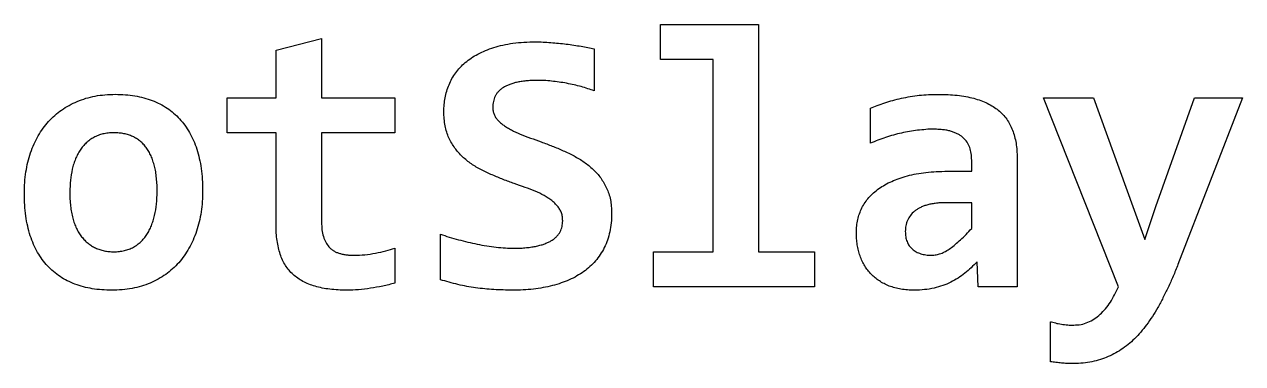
# Model space of a CAD drawing. Extents: x 0 to 260, y 0 to 99.
# Drawn here: x 114.02 to 130.05, y 24.51 to 28.97 of the extents above; entities that cross this region are included whole.
import ezdxf

# ---------------------------------------------------------------- set-up
doc = ezdxf.new("R2010")
doc.units = 0
doc.layers.get('0').update_dxf_attribs({"linetype": 'CONTINUOUS'})

msp = doc.modelspace()

# ---------------------------------------------------------------- linework, layer by layer
at = {"color": 7}
for points in [[(122.390323, 28.971843), (123.678729, 28.971843), (123.678729, 25.980914), (124.414961, 25.980914), (124.414961, 25.520751), (122.298294, 25.520751), (122.298294, 25.980914), (123.08054, 25.980914), (123.08054, 28.511706), (122.390323, 28.511706)], [(114.020718, 26.893224)], [(125.617091, 26.177235)], [(115.265988, 25.984539)]]:
    msp.add_lwpolyline(points, close=True, dxfattribs=at)
for points in [[(117.328729, 26.335403), (117.328729, 27.545422), (116.684526, 27.545422), (116.684526, 28.005558), (117.328729, 28.005558), (117.328729, 28.631086), (117.926917, 28.787826), (117.926917, 28.005558), (118.893222, 28.005558), (118.893222, 27.545422), (117.926917, 27.545422), (117.926917, 26.368449)], [(121.516047, 28.649131), (121.516047, 28.097263)], [(128.416784, 25.5212), (127.42891, 28.006035), (128.08893, 28.006035), (128.608031, 26.57456), (128.76333, 26.142468), (128.91072, 26.577443), (129.416161, 28.006035), (130.051736, 28.006035), (129.200468, 25.813168)], [(120.18594, 27.833526), (120.18594, 27.833712)], [(125.151192, 27.407336), (125.151192, 27.867499)], [(125.880952, 27.589131), (125.880954, 27.588496)], [(126.166386, 27.0393), (126.485611, 27.039274), (126.485611, 27.185218)], [(127.083803, 27.21247), (127.083802, 25.520671), (126.570453, 25.520671), (126.556073, 25.847802)], [(126.485613, 26.288677), (126.485613, 26.625148), (126.139066, 26.625148)], [(119.491408, 25.612773), (119.491408, 26.21089)], [(118.893221, 26.026925), (118.893221, 25.566762)], [(118.497785, 25.941544), (118.497784, 25.94202)], [(127.520939, 24.534596), (127.520939, 25.060614)], [(127.789836, 25.01537), (127.827942, 25.01537)]]:
    msp.add_lwpolyline(points, dxfattribs=at)
for points in [[(120.314637, 28.699931), (120.358339, 28.709456), (120.402548, 28.716864), (120.446928, 28.72295)], [(120.446928, 28.72295), (120.494691, 28.7293), (120.542652, 28.734327), (120.590724, 28.737237)], [(120.590724, 28.737237), (120.642643, 28.740412), (120.694692, 28.740941), (120.746742, 28.741471)], [(120.746742, 28.741471), (120.779105, 28.74155), (120.811467, 28.74155), (120.843804, 28.738825)], [(120.843804, 28.738825), (120.877624, 28.738825), (120.911415, 28.735385), (120.945179, 28.733004)], [(120.945179, 28.733004), (120.979488, 28.730358), (121.01377, 28.727712), (121.047993, 28.724273)], [(121.047993, 28.724273), (121.081836, 28.720833), (121.115622, 28.717129), (121.149369, 28.712896)], [(121.149369, 28.712896), (121.182497, 28.708662), (121.215587, 28.704164), (121.248588, 28.699137)], [(119.898349, 28.528825), (119.926863, 28.547875), (119.956496, 28.565205), (119.986784, 28.581318)], [(119.986784, 28.581318), (120.018893, 28.598252), (120.051738, 28.614047), (120.085283, 28.628044)], [(120.085283, 28.628044), (120.121042, 28.64286), (120.157596, 28.655931), (120.194568, 28.667572)], [(120.194568, 28.667572), (120.234127, 28.680008), (120.274164, 28.690856), (120.314637, 28.699931)], [(121.248588, 28.699137), (121.280523, 28.694375), (121.312374, 28.688818), (121.344211, 28.683262)], [(121.344211, 28.683262), (121.374229, 28.677971), (121.404234, 28.672679), (121.434083, 28.666858)], [(121.434083, 28.666858), (121.461493, 28.661302), (121.48877, 28.655216), (121.516047, 28.649131)], [(119.693441, 28.3347), (119.711491, 28.359306), (119.730878, 28.382881), (119.751678, 28.405159)], [(119.751678, 28.405159), (119.773088, 28.428177), (119.795994, 28.449635), (119.819981, 28.469876)], [(119.819981, 28.469876), (119.844981, 28.491042), (119.871157, 28.510675), (119.898349, 28.528825)], [(119.605726, 28.178675), (119.61718, 28.206218), (119.629975, 28.233206), (119.644551, 28.259215)], [(119.644551, 28.259215), (119.659216, 28.285408), (119.675681, 28.310517), (119.693441, 28.3347)], [(120.618045, 28.227756), (120.596643, 28.22511), (120.575272, 28.223258), (120.554056, 28.219818)], [(120.688505, 28.232783), (120.664983, 28.232783), (120.641495, 28.229872), (120.618045, 28.227756)], [(120.764716, 28.235693), (120.739301, 28.235693), (120.713885, 28.235508), (120.688505, 28.232783)], [(120.857464, 28.233047), (120.826586, 28.235693), (120.795651, 28.235693), (120.764716, 28.235693)], [(120.954526, 28.22511), (120.922229, 28.228549), (120.889878, 28.23146), (120.857464, 28.233047)], [(121.054464, 28.212939), (121.02125, 28.217701), (120.987917, 28.22167), (120.954526, 28.22511)], [(119.554677, 28.006855), (119.560331, 28.036144), (119.567097, 28.065248), (119.575529, 28.09385)], [(119.575529, 28.09385), (119.584017, 28.122637), (119.59419, 28.150947), (119.605726, 28.178675)], [(120.254962, 28.087368), (120.246437, 28.078107), (120.238325, 28.068318), (120.231237, 28.057893)], [(120.282283, 28.113985), (120.272557, 28.105783), (120.263551, 28.096787), (120.254962, 28.087368)], [(120.315356, 28.137797), (120.303865, 28.130389), (120.292665, 28.122716), (120.282283, 28.113985)], [(120.353462, 28.159493), (120.340413, 28.152878), (120.327718, 28.145735), (120.315356, 28.137797)], [(120.395881, 28.178278), (120.381488, 28.172722), (120.367277, 28.166637), (120.353462, 28.159493)], [(120.443334, 28.194683), (120.427303, 28.18992), (120.411485, 28.184364), (120.395881, 28.178278)], [(120.495819, 28.208441), (120.478185, 28.204472), (120.460636, 28.199974), (120.443334, 28.194683)], [(120.554056, 28.219818), (120.534522, 28.216643), (120.515121, 28.212674), (120.495819, 28.208441)], [(121.153683, 28.196535), (121.120713, 28.20262), (121.087647, 28.208176), (121.054464, 28.212939)], [(121.251464, 28.176426), (121.219034, 28.183835), (121.186405, 28.190449), (121.153683, 28.196535)], [(121.344931, 28.152614), (121.313929, 28.161081), (121.282789, 28.169018), (121.251464, 28.176426)], [(121.434083, 28.126023), (121.404622, 28.135548), (121.374841, 28.14428), (121.344931, 28.152614)], [(121.516047, 28.097263), (121.488818, 28.107053), (121.46159, 28.116842), (121.434083, 28.126023)], [(114.506027, 27.845221), (114.537598, 27.867181), (114.57018, 27.887687), (114.603807, 27.906313)], [(114.603807, 27.906313), (114.638506, 27.925628), (114.674318, 27.942799), (114.710935, 27.958092)], [(114.710935, 27.958092), (114.748518, 27.973703), (114.786949, 27.987435), (114.825971, 27.999076)], [(114.825971, 27.999076), (114.865924, 28.010982), (114.906496, 28.020772), (114.947478, 28.028551)], [(114.947478, 28.028551), (114.990272, 28.036488), (115.033512, 28.042309), (115.076894, 28.045749)], [(115.076894, 28.045749), (115.122086, 28.049453), (115.167433, 28.050511), (115.212781, 28.05157)], [(115.212781, 28.05157), (115.256919, 28.05157), (115.301056, 28.048924), (115.345073, 28.046542)], [(115.345073, 28.046542), (115.386969, 28.043632), (115.428755, 28.038605), (115.470175, 28.031461)], [(115.470175, 28.031461), (115.509855, 28.024582), (115.549199, 28.015851), (115.588087, 28.005532)], [(115.588087, 28.005532), (115.625296, 27.995478), (115.662087, 27.983836), (115.69809, 27.970316)], [(115.69809, 27.970316), (115.732904, 27.957087), (115.766983, 27.941926), (115.800185, 27.925019)], [(115.800185, 27.925019), (115.832846, 27.908351), (115.86466, 27.890041), (115.89509, 27.869642)], [(119.537424, 27.825668), (119.538217, 27.856386), (119.538985, 27.887131), (119.541736, 27.91769)], [(119.541736, 27.91769), (119.544422, 27.947588), (119.548986, 27.977327), (119.554677, 28.006855)], [(120.189536, 27.957246), (120.184371, 27.93211), (120.183001, 27.906181), (120.181628, 27.880993)], [(120.213261, 28.026275), (120.202657, 28.004315), (120.194407, 27.981058), (120.189536, 27.957246)], [(120.231237, 28.057893), (120.224419, 28.047839), (120.218548, 28.037256), (120.213261, 28.026275)], [(125.151192, 27.867499), (125.181722, 27.880463), (125.212252, 27.893693), (125.243221, 27.905599)], [(125.243221, 27.905599), (125.275673, 27.918034), (125.308607, 27.929411), (125.341721, 27.940101)], [(125.341721, 27.940101), (125.376724, 27.951478), (125.411926, 27.962061), (125.447411, 27.971745)], [(125.447411, 27.971745), (125.484542, 27.981799), (125.521981, 27.990795), (125.559571, 27.999076)], [(125.559571, 27.999076), (125.598461, 28.007543), (125.637511, 28.01548), (125.676764, 28.022095)], [(125.676764, 28.022095), (125.716366, 28.028709), (125.756173, 28.034266), (125.796114, 28.038499)], [(125.796114, 28.038499), (125.836511, 28.042732), (125.877045, 28.045907), (125.917621, 28.047759)], [(125.917621, 28.047759), (125.958814, 28.050405), (126.00005, 28.050405), (126.041285, 28.051464)], [(126.041285, 28.051464), (126.085397, 28.051517), (126.129508, 28.048818), (126.173577, 28.047759)], [(126.173577, 28.047759), (126.214397, 28.045114), (126.25518, 28.042997), (126.295803, 28.038499)], [(126.295803, 28.038499), (126.333609, 28.034266), (126.371276, 28.028974), (126.408682, 28.022095)], [(126.408682, 28.022095), (126.443227, 28.015745), (126.477548, 28.008072), (126.511496, 27.999076)], [(126.511496, 27.999076), (126.543296, 27.990609), (126.574769, 27.98082), (126.605682, 27.969602)], [(126.605682, 27.969602), (126.634543, 27.959018), (126.662917, 27.947112), (126.690521, 27.933645)], [(126.690521, 27.933645), (126.716945, 27.92068), (126.742664, 27.90634), (126.767452, 27.890491)], [(114.334191, 27.694223), (114.359805, 27.722507), (114.386786, 27.749574), (114.415435, 27.774736)], [(114.415435, 27.774736), (114.444179, 27.799871), (114.474603, 27.82334), (114.506027, 27.845221)], [(115.89509, 27.869642), (115.92492, 27.849534), (115.953419, 27.827679), (115.980648, 27.804237)], [(115.980648, 27.804237), (116.008157, 27.780425), (116.034369, 27.755368), (116.059016, 27.728725)], [(119.541736, 27.727878), (119.539056, 27.760396), (119.538239, 27.793019), (119.537424, 27.825668)], [(120.181628, 27.880993), (120.182448, 27.865647), (120.183268, 27.849401), (120.18594, 27.833526)], [(120.18594, 27.833712), (120.188454, 27.81863), (120.192639, 27.804025), (120.198164, 27.789844)], [(120.198164, 27.789844), (120.203744, 27.775556), (120.210697, 27.761745), (120.219013, 27.74886)], [(120.219013, 27.74886), (120.227623, 27.735631), (120.237693, 27.723195), (120.248491, 27.711474)], [(126.767452, 27.890491), (126.790894, 27.87541), (126.813503, 27.859244), (126.835035, 27.841623)], [(126.835035, 27.841623), (126.856049, 27.824425), (126.876035, 27.805957), (126.89471, 27.786245)], [(126.89471, 27.786245), (126.913107, 27.766931), (126.93023, 27.746187), (126.945758, 27.724412)], [(114.198304, 27.506581), (114.217677, 27.540474), (114.238661, 27.573467), (114.261575, 27.605059)], [(114.261575, 27.605059), (114.28408, 27.636094), (114.308444, 27.665781), (114.334191, 27.694223)], [(116.059016, 27.728725), (116.083893, 27.701843), (116.107173, 27.67348), (116.128757, 27.6439)], [(116.128757, 27.6439), (116.150942, 27.613472), (116.171332, 27.581749), (116.18987, 27.548993)], [(119.55396, 27.637999), (119.548303, 27.667738), (119.544221, 27.697769), (119.541736, 27.727878)], [(119.574809, 27.554603), (119.566094, 27.581908), (119.559321, 27.609821), (119.55396, 27.637999)], [(120.248491, 27.711474), (120.259794, 27.699303), (120.271899, 27.687926), (120.28444, 27.676972)], [(120.28444, 27.676972), (120.297836, 27.665331), (120.311728, 27.654218), (120.32614, 27.6439)], [(120.32614, 27.6439), (120.341478, 27.632787), (120.357403, 27.622733), (120.373593, 27.61297)], [(120.373593, 27.61297), (120.390801, 27.602651), (120.408309, 27.592861), (120.426078, 27.583495)], [(120.426078, 27.583495), (120.46444, 27.563387), (120.504023, 27.545633), (120.54399, 27.528859)], [(125.880954, 27.588496), (125.844928, 27.58585), (125.808969, 27.583204), (125.773107, 27.579235)], [(125.988798, 27.592835), (125.952828, 27.592835), (125.916856, 27.592835), (125.880952, 27.589131)], [(126.054943, 27.590189), (126.032935, 27.590189), (126.010866, 27.592835), (125.988798, 27.592835)], [(126.115337, 27.584368), (126.09525, 27.587014), (126.075123, 27.588866), (126.054943, 27.590189)], [(126.170698, 27.575637), (126.152405, 27.579341), (126.133888, 27.581987), (126.115337, 27.584368)], [(126.945758, 27.724412), (126.961448, 27.702452), (126.975506, 27.679274), (126.988177, 27.655409)], [(126.988177, 27.655409), (127.00116, 27.631067), (127.012686, 27.60572), (127.022688, 27.579897)], [(114.143662, 27.399451), (114.160207, 27.435963), (114.178405, 27.471735), (114.198304, 27.506581)], [(114.877019, 27.451362), (114.860618, 27.439191), (114.845224, 27.425698), (114.830286, 27.411833)], [(114.929504, 27.484435), (114.91129, 27.474646), (114.893638, 27.463533), (114.877019, 27.451362)], [(114.987022, 27.511052), (114.9673, 27.503379), (114.94811, 27.494648), (114.929504, 27.484435)], [(115.050292, 27.530367), (115.028795, 27.52534), (115.007619, 27.51899), (114.987022, 27.511052)], [(115.119314, 27.541744), (115.096105, 27.539098), (115.07302, 27.535658), (115.050292, 27.530367)], [(115.194083, 27.545448), (115.169117, 27.545422), (115.144144, 27.545422), (115.119314, 27.541744)], [(115.262381, 27.542538), (115.23969, 27.545183), (115.216885, 27.545183), (115.194083, 27.545448)], [(115.32637, 27.533277), (115.305203, 27.537511), (115.283845, 27.540686), (115.262381, 27.542538)], [(115.386045, 27.518196), (115.36649, 27.524546), (115.346517, 27.529308), (115.32637, 27.533277)], [(115.441406, 27.4965), (115.423412, 27.504702), (115.404921, 27.512111), (115.386045, 27.518196)], [(115.492454, 27.469195), (115.47601, 27.479249), (115.458942, 27.48851), (115.441406, 27.4965)], [(115.539187, 27.436122), (115.524365, 27.448028), (115.508714, 27.459141), (115.492454, 27.469195)], [(115.581607, 27.396567), (115.568362, 27.41059), (115.5542, 27.423925), (115.539187, 27.436122)], [(116.18987, 27.548993), (116.208986, 27.515206), (116.226133, 27.480334), (116.241636, 27.444748)], [(116.241636, 27.444748), (116.257821, 27.407574), (116.272217, 27.369659), (116.284775, 27.331136)], [(119.604287, 27.479117), (119.592971, 27.503723), (119.583025, 27.528859), (119.574809, 27.554603)], [(119.640955, 27.409373), (119.627591, 27.431862), (119.615291, 27.455252), (119.604287, 27.479117)], [(120.54399, 27.528859), (120.58768, 27.510602), (120.631829, 27.493404), (120.676282, 27.47708)], [(120.676282, 27.47708), (120.723606, 27.459617), (120.771273, 27.443292), (120.818639, 27.426042)], [(120.818639, 27.426042), (120.867319, 27.408315), (120.91568, 27.389714), (120.963873, 27.370691)], [(125.352506, 27.484938), (125.284382, 27.461919), (125.217787, 27.434641), (125.151192, 27.407336)], [(125.56029, 27.542458), (125.490173, 27.526583), (125.420576, 27.507904), (125.352506, 27.484938)], [(125.666699, 27.564154), (125.631042, 27.558069), (125.5956, 27.55066), (125.56029, 27.542458)], [(125.773107, 27.579235), (125.737503, 27.575267), (125.701995, 27.570239), (125.666699, 27.564154)], [(126.220307, 27.562672), (126.203988, 27.567699), (126.187437, 27.572197), (126.170698, 27.575637)], [(126.264884, 27.546797), (126.250221, 27.552618), (126.235363, 27.55791), (126.220307, 27.562672)], [(126.305866, 27.528012), (126.292634, 27.535156), (126.278847, 27.541241), (126.264884, 27.546797)], [(126.341814, 27.505787), (126.330231, 27.513724), (126.318293, 27.521397), (126.305866, 27.528012)], [(126.373449, 27.481445), (126.363395, 27.490177), (126.352764, 27.498379), (126.341814, 27.505787)], [(126.424497, 27.423184), (126.410225, 27.44488), (126.392924, 27.464433), (126.373449, 27.481445)], [(126.459008, 27.353466), (126.450112, 27.377808), (126.438836, 27.401515), (126.424497, 27.423184)], [(127.022688, 27.579897), (127.033071, 27.553121), (127.04181, 27.525684), (127.04929, 27.497955)], [(127.04929, 27.497955), (127.057148, 27.468798), (127.063617, 27.439271), (127.068703, 27.409505)], [(114.061699, 27.16003), (114.071676, 27.201781), (114.083675, 27.243082), (114.097648, 27.283696)], [(114.097648, 27.283696), (114.111163, 27.32296), (114.126525, 27.361616), (114.143662, 27.399451)], [(114.74976, 27.316213), (114.737957, 27.298221), (114.7268, 27.279806), (114.716687, 27.260836)], [(114.787147, 27.367251), (114.773548, 27.351112), (114.761342, 27.333861), (114.74976, 27.316213)], [(114.830286, 27.411833), (114.815149, 27.397811), (114.800479, 27.383047), (114.787147, 27.367251)], [(115.619713, 27.350556), (115.607931, 27.366696), (115.595254, 27.382041), (115.581607, 27.396567)], [(115.653504, 27.298777), (115.643141, 27.316504), (115.631904, 27.33394), (115.619713, 27.350556)], [(115.682982, 27.241257), (115.674219, 27.260836), (115.66434, 27.28015), (115.653504, 27.298777)], [(116.284775, 27.331136), (116.297951, 27.290734), (116.309106, 27.249644), (116.318567, 27.208184)], [(119.682656, 27.345397), (119.66786, 27.366034), (119.653909, 27.387439), (119.640955, 27.409373)], [(119.729389, 27.285707), (119.712853, 27.304757), (119.697339, 27.324812), (119.682656, 27.345397)], [(119.781875, 27.23107), (119.763473, 27.248268), (119.74592, 27.266604), (119.729389, 27.285707)], [(120.963873, 27.370691), (121.012643, 27.351376), (121.06124, 27.331691), (121.109106, 27.310286)], [(121.109106, 27.310286), (121.157054, 27.288855), (121.204268, 27.265757), (121.250744, 27.241257)], [(126.47914, 27.273642), (126.475158, 27.300788), (126.468416, 27.32759), (126.459008, 27.353466)], [(126.485611, 27.185218), (126.484527, 27.214825), (126.483442, 27.244432), (126.47914, 27.273642)], [(127.068703, 27.409505), (127.074111, 27.377861), (127.077953, 27.345899), (127.080207, 27.313885)], [(127.080207, 27.313885), (127.082588, 27.28015), (127.083191, 27.246337), (127.083803, 27.21247)], [(114.036535, 27.029881), (114.043305, 27.07359), (114.051431, 27.117035), (114.061699, 27.16003)], [(114.664922, 27.136455), (114.657728, 27.113701), (114.651637, 27.090682), (114.646229, 27.067425)], [(114.688647, 27.201172), (114.679815, 27.180006), (114.671854, 27.158363), (114.664922, 27.136455)], [(114.716687, 27.260836), (114.706347, 27.241521), (114.697098, 27.221466), (114.688647, 27.201172)], [(115.707427, 27.177995), (115.700146, 27.199426), (115.692179, 27.220619), (115.682982, 27.241257)], [(115.728276, 27.108251), (115.722265, 27.131798), (115.71524, 27.155002), (115.707427, 27.177995)], [(115.744093, 27.032765), (115.739878, 27.058165), (115.734645, 27.083353), (115.728276, 27.108251)], [(116.318567, 27.208184), (116.32855, 27.164448), (116.336648, 27.120316), (116.343012, 27.075892)], [(119.839393, 27.181461), (119.819623, 27.197336), (119.800323, 27.213713), (119.781875, 27.23107)], [(119.899787, 27.136164), (119.879152, 27.150452), (119.859041, 27.165718), (119.839393, 27.181461)], [(119.964494, 27.094466), (119.942412, 27.10743), (119.920828, 27.12148), (119.899787, 27.136164)], [(121.250744, 27.241257), (121.273816, 27.229086), (121.296704, 27.21665), (121.319047, 27.203157)], [(121.319047, 27.203157), (121.34115, 27.189927), (121.362719, 27.175666), (121.383755, 27.160744)], [(121.383755, 27.160744), (121.404398, 27.146192), (121.424528, 27.130714), (121.444149, 27.114733)], [(121.444149, 27.114733), (121.4639, 27.098593), (121.483135, 27.081898), (121.501667, 27.064409)], [(114.020718, 26.893277), (114.023948, 26.938997), (114.029512, 26.984558), (114.036535, 27.029881)], [(114.646229, 27.067425), (114.634982, 27.019112), (114.626679, 26.970085), (114.621784, 26.920767)], [(115.754878, 26.950797), (115.751962, 26.978208), (115.748612, 27.005566), (115.744093, 27.032765)], [(115.762066, 26.863088), (115.760585, 26.892377), (115.757981, 26.921613), (115.754878, 26.950797)], [(116.343012, 27.075892), (116.349711, 27.02914), (116.354487, 26.982124), (116.357392, 26.934975)], [(120.032797, 27.05708), (120.009676, 27.068986), (119.986831, 27.081157), (119.964494, 27.094466)], [(120.175155, 26.990934), (120.127138, 27.011836), (120.079408, 27.033294), (120.032797, 27.05708)], [(120.319669, 26.931244), (120.271091, 26.95003), (120.22298, 26.970191), (120.175155, 26.990934)], [(121.501667, 27.064409), (121.519913, 27.047211), (121.537477, 27.02922), (121.554152, 27.010487)], [(121.554152, 27.010487), (121.570924, 26.991702), (121.586797, 26.971964), (121.601605, 26.951511)], [(121.601605, 26.951511), (121.616548, 26.930874), (121.630407, 26.909496), (121.643305, 26.887535)], [(125.43303, 26.906956), (125.465001, 26.921243), (125.497692, 26.934208), (125.53081, 26.94577)], [(125.53081, 26.94577), (125.56632, 26.958205), (125.602319, 26.969053), (125.638657, 26.978843)], [(125.638657, 26.978843), (125.677369, 26.989162), (125.716463, 26.998157), (125.75585, 27.005433)], [(125.75585, 27.005433), (125.798006, 27.013371), (125.840496, 27.019192), (125.883109, 27.024219)], [(125.883109, 27.024219), (125.928526, 27.029511), (125.974084, 27.033479), (126.019714, 27.035596)], [(126.019714, 27.035596), (126.068549, 27.038242), (126.117467, 27.038506), (126.166386, 27.0393)], [(114.015685, 26.749343), (114.016506, 26.797418), (114.017326, 26.845413), (114.020718, 26.893224)], [(114.621784, 26.920767), (114.616641, 26.868961), (114.61526, 26.816838), (114.613876, 26.764689)], [(115.764236, 26.769663), (115.763945, 26.800805), (115.763654, 26.831973), (115.762066, 26.863088)], [(116.357392, 26.934975), (116.360487, 26.884731), (116.361456, 26.834354), (116.362424, 26.78403)], [(116.362424, 26.78403), (116.361498, 26.736299), (116.360572, 26.688568), (116.357392, 26.640943)], [(120.464183, 26.878063), (120.415816, 26.895261), (120.367516, 26.912671), (120.319669, 26.931244)], [(120.605821, 26.827713), (120.558668, 26.844646), (120.511394, 26.861262), (120.464183, 26.878063)], [(120.738832, 26.776675), (120.695099, 26.795196), (120.650514, 26.811653), (120.605821, 26.827713)], [(121.643305, 26.887535), (121.656339, 26.86531), (121.668393, 26.842556), (121.679254, 26.81922)], [(121.679254, 26.81922), (121.69047, 26.795143), (121.700413, 26.770431), (121.708732, 26.745163)], [(125.19361, 26.755243), (125.216057, 26.775087), (125.239571, 26.793978), (125.26407, 26.811309)], [(125.26407, 26.811309), (125.289737, 26.829565), (125.31649, 26.846154), (125.343876, 26.861659)], [(125.343876, 26.861659), (125.372902, 26.878063), (125.402641, 26.893224), (125.43303, 26.906956)], [(114.020718, 26.595435), (114.017641, 26.646658), (114.016662, 26.697988), (114.015685, 26.749343)], [(114.613876, 26.764689), (114.614091, 26.73323), (114.614299, 26.701798), (114.616046, 26.670445)], [(114.616046, 26.670445), (114.61766, 26.640917), (114.620636, 26.611442), (114.623954, 26.582021)], [(115.755608, 26.608691), (115.761241, 26.662137), (115.762738, 26.715953), (115.764236, 26.769663)], [(116.357392, 26.640943), (116.354365, 26.595488), (116.349296, 26.550112), (116.342292, 26.505053)], [(120.856744, 26.719154), (120.818654, 26.740586), (120.779104, 26.759583), (120.738832, 26.776675)], [(120.90923, 26.687537), (120.892011, 26.698649), (120.874537, 26.709232), (120.856744, 26.719154)], [(120.956682, 26.654464), (120.941505, 26.66637), (120.925481, 26.677218), (120.90923, 26.687537)], [(120.998383, 26.617792), (120.985042, 26.630757), (120.971252, 26.642928), (120.956682, 26.654464)], [(121.708732, 26.745163), (121.717339, 26.718969), (121.724208, 26.692352), (121.729581, 26.665365)], [(121.729581, 26.665365), (121.735307, 26.636631), (121.739339, 26.607553), (121.741805, 26.57837)], [(125.040468, 26.556806), (125.05292, 26.581412), (125.066882, 26.605092), (125.082169, 26.627979)], [(125.082169, 26.627979), (125.097758, 26.651262), (125.114729, 26.673752), (125.133216, 26.694839)], [(125.133216, 26.694839), (125.151986, 26.71627), (125.17232, 26.736299), (125.19361, 26.755243)], [(126.070044, 26.622502), (126.048661, 26.622502), (126.027279, 26.619856), (126.006056, 26.617475)], [(126.139066, 26.625148), (126.116058, 26.625148), (126.09305, 26.625148), (126.070044, 26.622502)], [(114.035098, 26.45092), (114.028396, 26.498889), (114.023623, 26.547122), (114.020718, 26.595435)], [(114.623954, 26.582021), (114.627073, 26.554345), (114.630502, 26.526696), (114.635458, 26.499338)], [(114.635458, 26.499338), (114.640096, 26.473674), (114.646068, 26.448327), (114.652714, 26.423138)], [(115.729724, 26.458434), (115.741257, 26.50799), (115.750279, 26.558182), (115.755608, 26.608691)], [(116.342292, 26.505053), (116.33546, 26.461106), (116.326787, 26.41745), (116.316408, 26.374217)], [(121.034332, 26.579666), (121.023156, 26.59316), (121.010969, 26.605595), (120.998383, 26.617792)], [(121.06381, 26.537968), (121.055158, 26.552784), (121.045225, 26.566596), (121.034332, 26.579666)], [(121.085378, 26.491957), (121.079756, 26.508096), (121.072417, 26.523363), (121.06381, 26.537968)], [(121.097602, 26.440918), (121.095168, 26.458116), (121.091186, 26.475447), (121.085378, 26.491957)], [(121.746118, 26.484892), (121.745245, 26.443115), (121.744345, 26.401337), (121.740366, 26.359797)], [(121.741805, 26.57837), (121.744425, 26.547307), (121.745274, 26.516113), (121.746118, 26.484892)], [(124.985826, 26.402951), (124.991959, 26.429436), (124.999129, 26.455682), (125.008114, 26.48132)], [(125.008114, 26.48132), (125.017171, 26.507249), (125.028072, 26.532358), (125.040468, 26.556806)], [(125.732125, 26.513229), (125.712065, 26.496825), (125.693947, 26.477854), (125.678202, 26.457164)], [(125.765917, 26.537571), (125.754191, 26.530162), (125.74288, 26.52196), (125.732125, 26.513229)], [(125.804023, 26.559267), (125.790995, 26.552652), (125.778229, 26.545508), (125.765917, 26.537571)], [(125.847162, 26.578581), (125.832475, 26.57276), (125.818097, 26.56641), (125.804023, 26.559267)], [(125.894614, 26.594456), (125.878567, 26.589958), (125.862692, 26.584667), (125.847162, 26.578581)], [(125.947818, 26.607421), (125.929949, 26.603717), (125.91218, 26.599483), (125.894614, 26.594456)], [(126.006056, 26.617475), (125.986514, 26.614829), (125.967107, 26.61139), (125.947818, 26.607421)], [(114.059543, 26.316485), (114.049417, 26.360908), (114.041403, 26.405808), (114.035098, 26.45092)], [(114.094053, 26.192104), (114.080557, 26.232956), (114.069108, 26.274522), (114.059543, 26.316485)], [(114.652714, 26.423138), (114.658982, 26.399326), (114.665848, 26.375725), (114.674283, 26.352653)], [(114.674283, 26.352653), (114.682247, 26.330958), (114.691611, 26.309632), (114.701604, 26.288677)], [(115.659985, 26.26288), (115.670078, 26.282459), (115.678997, 26.302779), (115.687306, 26.323258)], [(115.687306, 26.323258), (115.696029, 26.344689), (115.704083, 26.366571), (115.711031, 26.38869)], [(115.711031, 26.38869), (115.718241, 26.411708), (115.724263, 26.434965), (115.729724, 26.458434)], [(116.316408, 26.374217), (116.306401, 26.332519), (116.29481, 26.291191), (116.281178, 26.250551)], [(117.332325, 26.226844), (117.330129, 26.262986), (117.329425, 26.299208), (117.328729, 26.335403)], [(117.926917, 26.368449), (117.928161, 26.334847), (117.929404, 26.301218), (117.933389, 26.267802)], [(121.067405, 26.242058), (121.079163, 26.263753), (121.088024, 26.287063), (121.09329, 26.311061)], [(121.09329, 26.311061), (121.098713, 26.335667), (121.100317, 26.361173), (121.101918, 26.386044)], [(121.101918, 26.386044), (121.101044, 26.404036), (121.100198, 26.422583), (121.097602, 26.440918)], [(121.740366, 26.359797), (121.736611, 26.320692), (121.730103, 26.281798), (121.721673, 26.243328)], [(124.967133, 26.23539), (124.967768, 26.264018), (124.968429, 26.29262), (124.971446, 26.320983)], [(124.971446, 26.320983), (124.974383, 26.348526), (124.979563, 26.375884), (124.985826, 26.402951)], [(125.618528, 26.323443), (125.614056, 26.298837), (125.612696, 26.273728), (125.611339, 26.248884)], [(125.640096, 26.393161), (125.630159, 26.370936), (125.622875, 26.347362), (125.618528, 26.323443)], [(125.678202, 26.457164), (125.663129, 26.43732), (125.650234, 26.415915), (125.640096, 26.393161)], [(114.137911, 26.077778), (114.121502, 26.115163), (114.106856, 26.153343), (114.094053, 26.192104)], [(114.701604, 26.288677), (114.711074, 26.268833), (114.721109, 26.249228), (114.73252, 26.230442)], [(114.73252, 26.230442), (114.743601, 26.212186), (114.755983, 26.19475), (114.769188, 26.177949)], [(114.769188, 26.177949), (114.781798, 26.16181), (114.795162, 26.146464), (114.809451, 26.131938)], [(115.549981, 26.112597), (115.564663, 26.126355), (115.578235, 26.141489), (115.590963, 26.157179)], [(115.590963, 26.157179), (115.604052, 26.173319), (115.616246, 26.190146), (115.62763, 26.207503)], [(115.62763, 26.207503), (115.639354, 26.225495), (115.650221, 26.243857), (115.659985, 26.26288)], [(116.281178, 26.250551), (116.267928, 26.211048), (116.252751, 26.172181), (116.235882, 26.134081)], [(117.34239, 26.126911), (117.337685, 26.160063), (117.334362, 26.193427), (117.332325, 26.226844)], [(117.933389, 26.267802), (117.936919, 26.238142), (117.942597, 26.208641), (117.951362, 26.180092)], [(117.951362, 26.180092), (117.959218, 26.154428), (117.969555, 26.129636), (117.982278, 26.106035)], [(119.491408, 26.21089), (119.530192, 26.198454), (119.568976, 26.186283), (119.607882, 26.174218)], [(119.607882, 26.174218), (119.647971, 26.161783), (119.68819, 26.149877), (119.72867, 26.139002)], [(119.72867, 26.139002), (119.769681, 26.12789), (119.81096, 26.117836), (119.852334, 26.108073)], [(120.955963, 26.129186), (120.968404, 26.136859), (120.980387, 26.145326), (120.991912, 26.154322)], [(120.991912, 26.154322), (121.002482, 26.162524), (121.012666, 26.171255), (121.022109, 26.180939)], [(121.022109, 26.180939), (121.031202, 26.190199), (121.039606, 26.199989), (121.047273, 26.210413)], [(121.047273, 26.210413), (121.054692, 26.220468), (121.061423, 26.231051), (121.067405, 26.242058)], [(121.721673, 26.243328), (121.713622, 26.206603), (121.703816, 26.17025), (121.691476, 26.134769)], [(124.970009, 26.152655), (124.968078, 26.180172), (124.967601, 26.207741), (124.967133, 26.23539)], [(124.979357, 26.072857), (124.975129, 26.099315), (124.971882, 26.125958), (124.970009, 26.152655)], [(125.611339, 26.248884), (125.612344, 26.225071), (125.61335, 26.200994), (125.617091, 26.177235)], [(125.61709, 26.177182), (125.620489, 26.155486), (125.626152, 26.13424), (125.634346, 26.11392)], [(126.338942, 26.137679), (126.363593, 26.160434), (126.387538, 26.184008), (126.410839, 26.208165)], [(126.410839, 26.208165), (126.436276, 26.234623), (126.460944, 26.261584), (126.485613, 26.288677)], [(114.190396, 25.972818), (114.170992, 26.00679), (114.15364, 26.041927), (114.137911, 26.077778)], [(114.809451, 26.131938), (114.823487, 26.117651), (114.838418, 26.104263), (114.854027, 26.091668)], [(114.854027, 26.091668), (114.869167, 26.079498), (114.884944, 26.068121), (114.90148, 26.057881)], [(114.90148, 26.057881), (114.918096, 26.047562), (114.935475, 26.038567), (114.953246, 26.030576)], [(114.953246, 26.030576), (114.971081, 26.022374), (114.989309, 26.01523), (115.007888, 26.00888)], [(115.007888, 26.00888), (115.026973, 26.00253), (115.046428, 25.997239), (115.066125, 25.993005)], [(115.066125, 25.993005), (115.086768, 25.988507), (115.107677, 25.985597), (115.128676, 25.983745)], [(115.128676, 25.983745), (115.15042, 25.981099), (115.172262, 25.981099), (115.194097, 25.980835)], [(115.194097, 25.980835), (115.218113, 25.980914), (115.242132, 25.980914), (115.265988, 25.984539)], [(115.265985, 25.984618), (115.288234, 25.987264), (115.310338, 25.990968), (115.332131, 25.995995)], [(115.332131, 25.995995), (115.353099, 26.001022), (115.373778, 26.007108), (115.393963, 26.014781)], [(115.393963, 26.014781), (115.413468, 26.021924), (115.432512, 26.030656), (115.450762, 26.04071)], [(115.450762, 26.04071), (115.468722, 26.050499), (115.485915, 26.061876), (115.502529, 26.073783)], [(115.502529, 26.073783), (115.51911, 26.085689), (115.535115, 26.098653), (115.549981, 26.112597)], [(116.181959, 26.026237), (116.162639, 25.992079), (116.141464, 25.95898), (116.118689, 25.927018)], [(116.235882, 26.134081), (116.219608, 26.097304), (116.201756, 26.061215), (116.181959, 26.026237)], [(117.359646, 26.033434), (117.352526, 26.064311), (117.346843, 26.095531), (117.34239, 26.126911)], [(117.383371, 25.948608), (117.374074, 25.976469), (117.366245, 26.004832), (117.359646, 26.033434)], [(117.982278, 26.106035), (117.994169, 26.084075), (118.008144, 26.062988), (118.024698, 26.044202)], [(118.024698, 26.044202), (118.032892, 26.034942), (118.041718, 26.026211), (118.0513, 26.018273)], [(118.0513, 26.018273), (118.061031, 26.010336), (118.07154, 26.003456), (118.082216, 25.996577)], [(118.082216, 25.996577), (118.093429, 25.989433), (118.104822, 25.982819), (118.116727, 25.977263)], [(118.638704, 25.962922), (118.683611, 25.971653), (118.728203, 25.981708), (118.772434, 25.993138)], [(118.772434, 25.993138), (118.812898, 26.003721), (118.85306, 26.015363), (118.893221, 26.026925)], [(119.852334, 26.108073), (119.893668, 26.098283), (119.935097, 26.089023), (119.976717, 26.080768)], [(119.976717, 26.080768), (120.018015, 26.072566), (120.059502, 26.065157), (120.1011, 26.058543)], [(120.1011, 26.058543), (120.142204, 26.051928), (120.183417, 26.046107), (120.224764, 26.041345)], [(120.224764, 26.041345), (120.265395, 26.036582), (120.306156, 26.032878), (120.34699, 26.030497)], [(120.34699, 26.030497), (120.386249, 26.027851), (120.425575, 26.027586), (120.464902, 26.026793)], [(120.464902, 26.026793), (120.49271, 26.027004), (120.520518, 26.026819), (120.548303, 26.029438)], [(120.548303, 26.029438), (120.573745, 26.029438), (120.599167, 26.032084), (120.624515, 26.034466)], [(120.624515, 26.034466), (120.648073, 26.037111), (120.671568, 26.039493), (120.694974, 26.043197)], [(120.694974, 26.043197), (120.716178, 26.046372), (120.73731, 26.050076), (120.758244, 26.054574)], [(120.758244, 26.054574), (120.777829, 26.058807), (120.797241, 26.064099), (120.816481, 26.069655)], [(120.816481, 26.069655), (120.833933, 26.074682), (120.851242, 26.080503), (120.868248, 26.086853)], [(120.868248, 26.086853), (120.884107, 26.092938), (120.8997, 26.099553), (120.914981, 26.106961)], [(120.914981, 26.106961), (120.928991, 26.113841), (120.942736, 26.120984), (120.955963, 26.129186)], [(121.649056, 26.034836), (121.6332, 26.003351), (121.615403, 25.972844), (121.595852, 25.943528)], [(121.691476, 26.134769), (121.679588, 26.100585), (121.665346, 26.067168), (121.649056, 26.034836)], [(124.994456, 25.997371), (124.988366, 26.022242), (124.98341, 26.047509), (124.979357, 26.072857)], [(125.016025, 25.924743), (125.00754, 25.948555), (125.000449, 25.972818), (124.994456, 25.997371)], [(125.634346, 26.11392), (125.642024, 26.09487), (125.651927, 26.07672), (125.663824, 26.059998)], [(125.663824, 26.059998), (125.675452, 26.043594), (125.688986, 26.028618), (125.704086, 26.015416)], [(125.704086, 26.015416), (125.719678, 26.001657), (125.736945, 25.990016), (125.755134, 25.980173)], [(125.755134, 25.980173), (125.773932, 25.969854), (125.793719, 25.961652), (125.81409, 25.955038)], [(126.078672, 25.957948), (126.100172, 25.965886), (126.121124, 25.975146), (126.141223, 25.985994)], [(126.141223, 25.985994), (126.163213, 25.9979), (126.184182, 26.011658), (126.204493, 26.026263)], [(126.204493, 26.026263), (126.22697, 26.042403), (126.248639, 26.059627), (126.26992, 26.077302)], [(126.26992, 26.077302), (126.293439, 26.096881), (126.316483, 26.116936), (126.338942, 26.137679)], [(114.251509, 25.878626), (114.229406, 25.908868), (114.208961, 25.9403), (114.190396, 25.972818)], [(114.32125, 25.793774), (114.296342, 25.820629), (114.273131, 25.849046), (114.251509, 25.878626)], [(116.046792, 25.836425), (116.021487, 25.807876), (115.994566, 25.780757), (115.966266, 25.755171)], [(116.118689, 25.927018), (116.096305, 25.895586), (116.072375, 25.865264), (116.046792, 25.836425)], [(117.414287, 25.870953), (117.40233, 25.896088), (117.392192, 25.92215), (117.383371, 25.948608)], [(117.453112, 25.801209), (117.438782, 25.823698), (117.425706, 25.846902), (117.414287, 25.870953)], [(118.116727, 25.977263), (118.129252, 25.971177), (118.142344, 25.966415), (118.155551, 25.962181)], [(118.155551, 25.962181), (118.169768, 25.957419), (118.184113, 25.953186), (118.19869, 25.950011)], [(118.19869, 25.950011), (118.214329, 25.946571), (118.230234, 25.94419), (118.246142, 25.942073)], [(118.246142, 25.942073), (118.263131, 25.939427), (118.280124, 25.937575), (118.29719, 25.936252)], [(118.29719, 25.936252), (118.315589, 25.936252), (118.334069, 25.933606), (118.352551, 25.933606)], [(118.352551, 25.933606), (118.40105, 25.937046), (118.449549, 25.937046), (118.497785, 25.941544)], [(118.497784, 25.94202), (118.545039, 25.946518), (118.592042, 25.953926), (118.638704, 25.962922)], [(121.533301, 25.860846), (121.510679, 25.834388), (121.486402, 25.809437), (121.460685, 25.786048)], [(121.595852, 25.943528), (121.576672, 25.914742), (121.555804, 25.887093), (121.533301, 25.860846)], [(125.044065, 25.857168), (125.033715, 25.879129), (125.024222, 25.901777), (125.016025, 25.924743)], [(125.077138, 25.794621), (125.06488, 25.814729), (125.054075, 25.835763), (125.044065, 25.857168)], [(125.81409, 25.955038), (125.836098, 25.947894), (125.858786, 25.942867), (125.881674, 25.939956)], [(125.881674, 25.939956), (125.906918, 25.936517), (125.932401, 25.935723), (125.957885, 25.934929)], [(125.957885, 25.934929), (125.9779, 25.934903), (125.997916, 25.937575), (126.017559, 25.94075)], [(126.017559, 25.94075), (126.038366, 25.944454), (126.058755, 25.95054), (126.078672, 25.957948)], [(126.556073, 25.847802), (126.530276, 25.821608), (126.504477, 25.795362), (126.477704, 25.770173)], [(114.399619, 25.719003), (114.372038, 25.742286), (114.345817, 25.767316), (114.32125, 25.793774)], [(114.485896, 25.654312), (114.455888, 25.674156), (114.427079, 25.695772), (114.399619, 25.719003)], [(115.877113, 25.683284), (115.84553, 25.660795), (115.812517, 25.640316), (115.778613, 25.621451)], [(115.966266, 25.755171), (115.937932, 25.729507), (115.908216, 25.70543), (115.877113, 25.683284)], [(117.499126, 25.737947), (117.482402, 25.758055), (117.467156, 25.779196), (117.453112, 25.801209)], [(117.553049, 25.681855), (117.533851, 25.699318), (117.515758, 25.718024), (117.499126, 25.737947)], [(117.614162, 25.63296), (117.592795, 25.648042), (117.572362, 25.664287), (117.553049, 25.681855)], [(121.28813, 25.661668), (121.255941, 25.643147), (121.222803, 25.626425), (121.188912, 25.611344)], [(121.378721, 25.719902), (121.34956, 25.699), (121.31929, 25.679527), (121.28813, 25.661668)], [(121.460685, 25.786048), (121.434697, 25.7625), (121.40724, 25.740434), (121.378721, 25.719902)], [(125.116682, 25.737815), (125.102503, 25.756071), (125.089127, 25.774909), (125.077138, 25.794621)], [(125.161977, 25.685321), (125.145893, 25.70199), (125.130885, 25.719558), (125.116682, 25.737815)], [(125.213025, 25.638596), (125.19516, 25.653148), (125.178033, 25.668758), (125.161977, 25.685321)], [(126.395022, 25.698259), (126.36659, 25.675505), (126.33718, 25.653995), (126.306588, 25.634283)], [(126.477704, 25.770173), (126.451114, 25.745038), (126.423561, 25.721093), (126.395022, 25.698259)], [(129.136479, 25.657858), (129.115552, 25.60883), (129.093745, 25.560173), (129.071052, 25.511913)], [(129.200468, 25.813168), (129.179462, 25.761257), (129.158455, 25.709372), (129.136479, 25.657858)], [(114.580082, 25.599649), (114.547714, 25.616053), (114.516194, 25.634283), (114.485896, 25.654312)], [(114.682176, 25.554353), (114.647374, 25.567582), (114.613282, 25.582769), (114.580082, 25.599649)], [(114.79218, 25.519137), (114.754918, 25.528926), (114.718167, 25.540568), (114.682176, 25.554353)], [(114.909373, 25.494795), (114.869967, 25.501145), (114.830799, 25.509082), (114.79218, 25.519137)], [(115.434224, 25.498499), (115.390943, 25.490297), (115.347241, 25.484212), (115.30337, 25.480507)], [(115.55645, 25.527974), (115.516242, 25.516067), (115.475423, 25.506278), (115.434224, 25.498499)], [(115.671486, 25.568958), (115.63398, 25.553083), (115.595503, 25.539536), (115.55645, 25.527974)], [(115.778613, 25.621451), (115.743837, 25.602136), (115.708125, 25.584436), (115.671486, 25.568958)], [(117.683184, 25.590548), (117.659409, 25.603512), (117.636283, 25.617456), (117.614162, 25.63296)], [(117.759396, 25.554591), (117.73335, 25.565174), (117.707915, 25.57708), (117.683184, 25.590548)], [(117.843516, 25.525831), (117.815029, 25.534033), (117.786873, 25.543558), (117.759396, 25.554591)], [(117.935545, 25.503606), (117.904577, 25.509691), (117.873858, 25.517099), (117.843516, 25.525831)], [(118.036202, 25.487731), (118.002481, 25.491964), (117.968869, 25.496991), (117.935545, 25.503606)], [(118.570401, 25.499901), (118.517897, 25.491964), (118.465153, 25.485085), (118.412226, 25.481116)], [(118.732171, 25.529376), (118.678555, 25.517999), (118.624606, 25.508209), (118.570401, 25.499901)], [(118.893221, 25.566762), (118.839651, 25.553797), (118.78608, 25.540832), (118.732171, 25.529376)], [(119.722918, 25.549537), (119.645067, 25.567793), (119.568237, 25.590336), (119.491408, 25.612773)], [(119.955867, 25.50641), (119.877611, 25.517258), (119.799767, 25.531546), (119.722918, 25.549537)], [(120.195286, 25.482598), (120.115235, 25.48736), (120.035339, 25.495298), (119.955867, 25.50641)], [(120.843803, 25.508527), (120.801366, 25.500854), (120.758662, 25.494768), (120.715825, 25.489741)], [(120.966029, 25.535144), (120.925638, 25.524825), (120.884845, 25.515829), (120.843803, 25.508527)], [(121.081784, 25.569646), (121.043661, 25.556681), (121.005032, 25.545304), (120.966029, 25.535144)], [(121.188912, 25.611344), (121.153891, 25.595733), (121.118066, 25.582028), (121.081784, 25.569646)], [(125.269824, 25.596898), (125.250165, 25.609862), (125.231213, 25.6237), (125.213025, 25.638596)], [(125.331656, 25.560941), (125.310455, 25.571789), (125.289777, 25.583695), (125.269824, 25.596898)], [(125.399959, 25.530037), (125.376675, 25.539033), (125.353879, 25.549352), (125.331656, 25.560941)], [(125.474013, 25.505696), (125.448923, 25.512575), (125.424177, 25.520777), (125.399959, 25.530037)], [(125.553101, 25.488498), (125.526474, 25.492996), (125.500058, 25.498552), (125.474013, 25.505696)], [(125.989519, 25.501992), (125.948558, 25.492467), (125.906942, 25.485852), (125.865136, 25.481883)], [(126.104556, 25.535779), (126.066881, 25.522285), (126.028496, 25.510908), (125.989519, 25.501992)], [(126.209526, 25.579647), (126.175413, 25.562978), (126.140304, 25.548505), (126.104556, 25.535779)], [(126.306588, 25.634283), (126.275372, 25.614175), (126.242926, 25.595892), (126.209526, 25.579647)], [(128.367174, 25.414785), (128.384989, 25.449604), (128.400886, 25.485402), (128.416784, 25.5212)], [(129.071052, 25.511913), (129.049337, 25.465744), (129.026809, 25.419971), (129.003468, 25.374595)], [(115.033756, 25.479714), (114.992117, 25.482889), (114.950615, 25.48818), (114.909373, 25.494795)], [(115.165327, 25.474687), (115.12142, 25.474713), (115.077513, 25.477332), (115.033756, 25.479714)], [(115.30337, 25.480507), (115.257479, 25.476803), (115.211403, 25.475745), (115.165327, 25.474687)], [(118.145486, 25.477676), (118.108967, 25.480322), (118.072522, 25.483233), (118.036202, 25.487731)], [(118.262679, 25.474766), (118.223587, 25.47474), (118.184494, 25.47474), (118.145486, 25.477676)], [(118.412226, 25.481116), (118.362486, 25.477412), (118.312582, 25.476089), (118.262679, 25.474766)], [(120.442614, 25.47466), (120.360117, 25.477306), (120.27762, 25.477571), (120.195286, 25.482598)], [(120.582095, 25.478364), (120.535656, 25.475718), (120.489135, 25.475454), (120.442614, 25.47466)], [(120.715825, 25.489741), (120.671369, 25.48445), (120.62677, 25.480481), (120.582095, 25.478364)], [(125.638659, 25.478444), (125.610014, 25.481089), (125.581438, 25.483735), (125.553101, 25.488498)], [(125.72925, 25.474739), (125.699027, 25.474713), (125.668805, 25.477385), (125.638659, 25.478444)], [(125.865136, 25.481883), (125.819988, 25.477385), (125.774619, 25.476062), (125.72925, 25.474739)], [(128.310375, 25.316995), (128.331079, 25.348533), (128.350016, 25.381209), (128.367174, 25.414785)], [(129.003468, 25.374595), (128.981294, 25.331494), (128.958385, 25.288764), (128.934447, 25.246616)], [(128.175927, 25.157372), (128.201105, 25.180126), (128.224552, 25.204759), (128.246386, 25.230714)], [(128.246386, 25.230714), (128.269448, 25.258125), (128.290708, 25.287044), (128.310375, 25.316995)], [(128.934447, 25.246616), (128.911772, 25.20669), (128.888173, 25.167267), (128.863268, 25.128691)], [(127.520939, 25.060614), (127.531254, 25.057968), (127.54157, 25.055322), (127.551855, 25.052676)], [(127.551855, 25.052676), (127.563602, 25.049501), (127.57531, 25.046326), (127.587085, 25.043416)], [(127.587085, 25.043416), (127.599706, 25.040241), (127.612405, 25.03733), (127.625191, 25.034685)], [(127.625191, 25.034685), (127.638536, 25.032039), (127.651976, 25.029922), (127.665453, 25.028335)], [(127.665453, 25.028335), (127.679335, 25.025689), (127.693256, 25.024895), (127.707154, 25.023307)], [(127.707154, 25.023307), (127.721052, 25.020662), (127.734926, 25.019603), (127.748854, 25.01828)], [(127.748854, 25.01828), (127.762477, 25.015635), (127.776151, 25.015635), (127.789836, 25.01537)], [(127.827942, 25.01537), (127.860763, 25.018016), (127.893584, 25.018545), (127.925723, 25.024366)], [(127.925723, 25.024366), (127.956526, 25.030187), (127.986702, 25.039976), (128.015595, 25.052412)], [(128.015595, 25.052412), (128.044722, 25.064847), (128.072545, 25.080299), (128.098996, 25.097708)], [(128.098996, 25.097708), (128.126131, 25.115435), (128.151822, 25.135597), (128.175927, 25.157372)], [(128.788494, 25.020847), (128.763748, 24.987615), (128.737917, 24.955177), (128.710845, 24.923798)], [(128.863268, 25.128691), (128.839538, 25.09194), (128.814621, 25.055957), (128.788494, 25.020847)], [(128.710845, 24.923798), (128.684699, 24.893476), (128.657396, 24.864187), (128.628882, 24.836088)], [(128.543323, 24.759147), (128.514283, 24.7356), (128.483962, 24.713586), (128.452732, 24.693002)], [(128.628882, 24.836088), (128.601553, 24.809154), (128.573112, 24.783304), (128.543323, 24.759147)], [(128.1522, 24.554968), (128.115484, 24.54465), (128.0783, 24.535918), (128.040759, 24.529039)], [(128.257171, 24.590185), (128.222833, 24.576691), (128.187735, 24.565049), (128.1522, 24.554968)], [(128.357109, 24.636196), (128.324661, 24.618998), (128.291291, 24.603678), (128.257171, 24.590185)], [(128.452732, 24.693002), (128.421767, 24.672629), (128.389909, 24.653499), (128.357109, 24.636196)], [(127.594993, 24.524541), (127.570258, 24.527716), (127.545599, 24.531421), (127.520939, 24.534596)], [(127.666891, 24.516604), (127.642879, 24.51925), (127.618901, 24.521366), (127.594993, 24.524541)], [(127.735913, 24.511577), (127.712872, 24.511577), (127.689866, 24.514487), (127.666891, 24.516604)], [(127.799183, 24.508931), (127.778083, 24.509196), (127.756984, 24.508931), (127.735913, 24.511577)], [(127.922847, 24.513958), (127.88171, 24.510783), (127.840446, 24.509989), (127.799183, 24.508931)], [(128.040759, 24.529039), (128.001752, 24.521896), (127.962358, 24.516868), (127.922847, 24.513958)]]:
    msp.add_open_spline(points, degree=3, dxfattribs=at)

doc.saveas('drawing.dxf')
